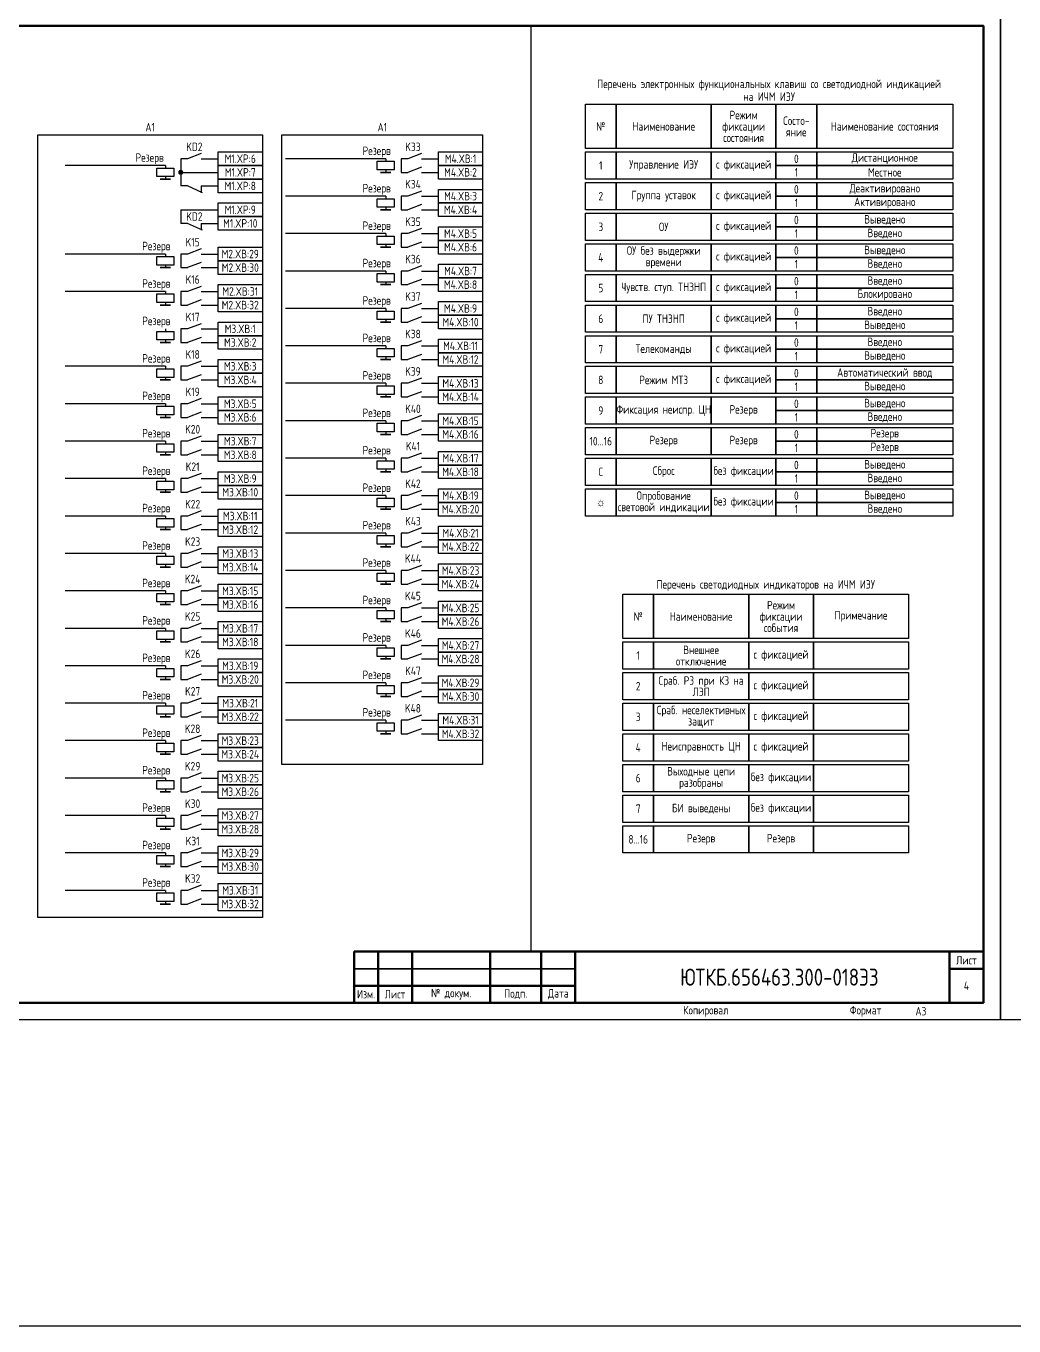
# Model space of a CAD drawing. Header units: millimetres. Extents: x -1036 to 2871, y -90 to 586.
# Drawn here: x 1393.5 to 1684, y -90 to 292 of the extents above; entities that cross this region are included whole.
import ezdxf

# ---------------------------------------------------------------- set-up
doc = ezdxf.new("R2010")
doc.units = ezdxf.units.MM
doc.styles.add('Gost type A_2.5', font='GOST_0.TTF', dxfattribs={"height": 2.5})
doc.styles.add('Gost_type_A', font='GOST_0.TTF')

# ---------------------------------------------------------------- blocks, each defined once
blk = doc.blocks.new('Формат_А3')
blk.add_lwpolyline([(-420, 297), (0, 297), (0, 0), (-420, 0)], close=True)
at = {"lineweight": 50}
blk.add_lwpolyline([(-400, 292), (-5, 292), (-5, 5), (-400, 5)], close=True, dxfattribs=at)
blk = doc.blocks.new('Штамп малый нижний')
at = {"lineweight": 50}
for points in [[(-185, 15), (-178, 15), (-178, 5), (-185, 5)], [(-178, 15), (-168, 15), (-168, 5), (-178, 5)], [(-168, 15), (-145, 15), (-145, 5), (-168, 5)], [(-145, 15), (-130, 15), (-130, 5), (-145, 5)], [(-130, 15), (-120, 15), (-120, 5), (-130, 5)], [(-120, 15), (-10, 15), (-10, 0), (-120, 0)], [(-10, 15), (0, 15), (0, 10), (-10, 10)], [(-10, 10), (0, 10), (0, 0), (-10, 0)], [(-185, 5), (-178, 5), (-178, 0), (-185, 0)], [(-178, 5), (-168, 5), (-168, 0), (-178, 0)], [(-168, 5), (-145, 5), (-145, 0), (-168, 0)], [(-145, 5), (-130, 5), (-130, 0), (-145, 0)], [(-130, 5), (-120, 5), (-120, 0), (-130, 0)]]:
    blk.add_lwpolyline(points, close=True, dxfattribs=at)
for points in [[(-185, 15), (-178, 15), (-178, 10), (-185, 10)], [(-178, 15), (-168, 15), (-168, 10), (-178, 10)], [(-168, 15), (-145, 15), (-145, 10), (-168, 10)], [(-145, 15), (-130, 15), (-130, 10), (-145, 10)], [(-130, 15), (-120, 15), (-120, 10), (-130, 10)], [(-185, 10), (-178, 10), (-178, 5), (-185, 5)], [(-178, 10), (-168, 10), (-168, 5), (-178, 5)], [(-168, 10), (-145, 10), (-145, 5), (-168, 5)], [(-145, 10), (-130, 10), (-130, 5), (-145, 5)], [(-130, 10), (-120, 10), (-120, 5), (-130, 5)]]:
    blk.add_lwpolyline(points, close=True)
at = {"char_height": 2.5, "style": 'Gost_type_A'}
for s, insert, width, attachment_point in [('Лист', (-5, 12.5), 10, 5), ('№ докум.', (-156.5, 2.5), 23, 5), ('Подп.', (-137.5, 2.5), 15, 5), ('Дата', (-125, 2.5), 10, 5), ('Изм.', (-181.5, 2.5), 7, 5), ('Лист', (-173, 2.5), 10, 5), ('Копировал', (-75, -2.53), 13.1202, 6), ('Формат', (-30, -2.53), 13.1202, 6)]:
    blk.add_mtext(s, dxfattribs=dict(at, insert=insert, width=width, attachment_point=attachment_point))
blk = doc.blocks.new('POINT')
at = {"const_width": 0.75}
blk.add_lwpolyline([(-0.375, 0, 1), (0.375, 0, 1)], format="xyb", close=True, dxfattribs=at)

msp = doc.modelspace()

# ---------------------------------------------------------------- linework, layer by layer
for p, q in [((1542, 20), (1542, 292)), ((1499.27, 253), (1469.77, 253)), ((1499.27, 253), (1499.27, 252.25)), ((1434.5, 251), (1405, 251)), ((1434.5, 251), (1434.5, 250.25)), ((1499.27, 249.75), (1499.27, 249)), ((1434.5, 247.75), (1434.5, 247)), ((1445, 245), (1445, 243)), ((1499.27, 242), (1469.77, 242)), ((1499.27, 242), (1499.27, 241.25)), ((1439, 238), (1439, 234)), ((1499.27, 238.75), (1499.27, 238)), ((1445, 234), (1445, 232)), ((1499.27, 231), (1469.77, 231)), ((1499.27, 231), (1499.27, 230.25)), ((1499.27, 227.75), (1499.27, 227)), ((1434.5, 225), (1405, 225)), ((1434.5, 225), (1434.5, 224.25)), ((1434.5, 221.75), (1434.5, 221)), ((1499.27, 220), (1469.77, 220)), ((1499.27, 220), (1499.27, 219.25)), ((1434.5, 214), (1405, 214)), ((1434.5, 214), (1434.5, 213.25)), ((1499.27, 216.75), (1499.27, 216)), ((1434.5, 210.75), (1434.5, 210)), ((1499.27, 209), (1469.77, 209)), ((1499.27, 209), (1499.27, 208.25)), ((1434.5, 203), (1434.5, 202.25)), ((1499.27, 205.75), (1499.27, 205)), ((1434.5, 199.75), (1434.5, 199)), ((1499.27, 198), (1469.77, 198)), ((1499.27, 198), (1499.27, 197.25)), ((1434.5, 192), (1405, 192)), ((1434.5, 192), (1434.5, 191.25)), ((1499.27, 194.75), (1499.27, 194)), ((1434.5, 188.75), (1434.5, 188)), ((1499.27, 187), (1469.77, 187)), ((1499.27, 187), (1499.27, 186.25)), ((1499.27, 183.75), (1499.27, 183)), ((1434.5, 181), (1405, 181)), ((1434.5, 181), (1434.5, 180.25)), ((1434.5, 177.75), (1434.5, 177)), ((1499.27, 176), (1469.77, 176)), ((1499.27, 176), (1499.27, 175.25)), ((1499.27, 172.75), (1499.27, 172)), ((1434.5, 170), (1405, 170)), ((1434.5, 170), (1434.5, 169.25)), ((1434.5, 166.75), (1434.5, 166)), ((1499.27, 165), (1469.77, 165)), ((1499.27, 165), (1499.27, 164.25)), ((1499.27, 161.75), (1499.27, 161)), ((1434.5, 159), (1405, 159)), ((1434.5, 159), (1434.5, 158.25)), ((1434.5, 155.75), (1434.5, 155)), ((1499.27, 154), (1469.77, 154)), ((1499.27, 154), (1499.27, 153.25)), ((1499.27, 150.75), (1499.27, 150)), ((1434.5, 148), (1405, 148)), ((1434.5, 148), (1434.5, 147.25)), ((1434.5, 144.75), (1434.5, 144)), ((1499.27, 143), (1469.77, 143)), ((1499.27, 143), (1499.27, 142.25)), ((1499.27, 139.75), (1499.27, 139)), ((1434.5, 137), (1405, 137)), ((1434.5, 137), (1434.5, 136.25)), ((1434.5, 133.75), (1434.5, 133)), ((1499.27, 132), (1469.77, 132)), ((1499.27, 132), (1499.27, 131.25)), ((1499.27, 128.75), (1499.27, 128)), ((1434.5, 126), (1405, 126)), ((1434.5, 126), (1434.5, 125.25)), ((1434.5, 122.75), (1434.5, 122)), ((1499.27, 121), (1469.77, 121)), ((1499.27, 121), (1499.27, 120.25)), ((1434.5, 115), (1405, 115)), ((1434.5, 115), (1434.5, 114.25)), ((1499.27, 117.75), (1499.27, 117)), ((1434.5, 111.75), (1434.5, 111)), ((1499.27, 110), (1469.77, 110)), ((1499.27, 110), (1499.27, 109.25)), ((1434.5, 104), (1405, 104)), ((1434.5, 104), (1434.5, 103.25)), ((1499.27, 106.75), (1499.27, 106)), ((1434.5, 100.75), (1434.5, 100)), ((1499.27, 99), (1469.77, 99)), ((1499.27, 99), (1499.27, 98.25)), ((1499.27, 95.75), (1499.27, 95)), ((1434.5, 93), (1405, 93)), ((1434.5, 93), (1434.5, 92.25)), ((1434.5, 89.75), (1434.5, 89)), ((1499.27, 88), (1469.77, 88)), ((1499.27, 88), (1499.27, 87.25)), ((1499.27, 84.75), (1499.27, 84)), ((1434.5, 82), (1405, 82)), ((1434.5, 82), (1434.5, 81.25)), ((1434.5, 78.75), (1434.5, 78)), ((1434.5, 71), (1405, 71)), ((1434.5, 71), (1434.5, 70.25)), ((1434.5, 67.75), (1434.5, 67)), ((1434.5, 60), (1405, 60)), ((1434.5, 60), (1434.5, 59.25)), ((1434.5, 56.75), (1434.5, 56)), ((1434.5, 49), (1405, 49)), ((1434.5, 49), (1434.5, 48.25)), ((1434.5, 45.75), (1434.5, 45)), ((1434.5, 38), (1405, 38)), ((1434.5, 38), (1434.5, 37.25)), ((1434.5, 34.75), (1434.5, 34))]:
    msp.add_line(p, q)
at = {"ltscale": 1.08}
for p, q in [((1441, 253), (1439, 253)), ((1439, 253), (1439, 245)), ((1445, 253), (1450, 253)), ((1505.77, 253), (1503.77, 253)), ((1503.77, 253), (1503.77, 249)), ((1509.77, 253), (1514.77, 253)), ((1439, 249), (1450, 249)), ((1503.77, 249), (1505.77, 249)), ((1509.77, 249), (1514.77, 249)), ((1441, 245), (1439, 245)), ((1445, 245), (1450, 245)), ((1505.77, 242), (1503.77, 242)), ((1503.77, 242), (1503.77, 238)), ((1509.77, 242), (1514.77, 242)), ((1439, 238), (1450, 238)), ((1503.77, 238), (1505.77, 238)), ((1509.77, 238), (1514.77, 238)), ((1441, 234), (1439, 234)), ((1445, 234), (1450, 234)), ((1505.77, 231), (1503.77, 231)), ((1503.77, 231), (1503.77, 227)), ((1509.77, 231), (1514.77, 231)), ((1503.77, 227), (1505.77, 227)), ((1509.77, 227), (1514.77, 227)), ((1441, 225), (1439, 225)), ((1439, 225), (1439, 221)), ((1445, 225), (1450, 225)), ((1439, 221), (1441, 221)), ((1445, 221), (1450, 221)), ((1505.77, 220), (1503.77, 220)), ((1503.77, 220), (1503.77, 216)), ((1509.77, 220), (1514.77, 220)), ((1441, 214), (1439, 214)), ((1439, 214), (1439, 210)), ((1445, 214), (1450, 214)), ((1503.77, 216), (1505.77, 216)), ((1509.77, 216), (1514.77, 216)), ((1439, 210), (1441, 210)), ((1445, 210), (1450, 210)), ((1505.77, 209), (1503.77, 209)), ((1503.77, 209), (1503.77, 205)), ((1509.77, 209), (1514.77, 209)), ((1441, 203), (1439, 203)), ((1439, 203), (1439, 199)), ((1445, 203), (1450, 203)), ((1503.77, 205), (1505.77, 205)), ((1509.77, 205), (1514.77, 205)), ((1439, 199), (1441, 199)), ((1445, 199), (1450, 199)), ((1505.77, 198), (1503.77, 198)), ((1503.77, 198), (1503.77, 194)), ((1509.77, 198), (1514.77, 198)), ((1441, 192), (1439, 192)), ((1439, 192), (1439, 188)), ((1445, 192), (1450, 192)), ((1503.77, 194), (1505.77, 194)), ((1509.77, 194), (1514.77, 194)), ((1439, 188), (1441, 188)), ((1445, 188), (1450, 188)), ((1505.77, 187), (1503.77, 187)), ((1503.77, 187), (1503.77, 183)), ((1509.77, 187), (1514.77, 187)), ((1441, 181), (1439, 181)), ((1439, 181), (1439, 177)), ((1445, 181), (1450, 181)), ((1503.77, 183), (1505.77, 183)), ((1509.77, 183), (1514.77, 183)), ((1439, 177), (1441, 177)), ((1445, 177), (1450, 177)), ((1505.77, 176), (1503.77, 176)), ((1503.77, 176), (1503.77, 172)), ((1509.77, 176), (1514.77, 176)), ((1503.77, 172), (1505.77, 172)), ((1509.77, 172), (1514.77, 172)), ((1441, 170), (1439, 170)), ((1439, 170), (1439, 166)), ((1445, 170), (1450, 170)), ((1439, 166), (1441, 166)), ((1445, 166), (1450, 166)), ((1505.77, 165), (1503.77, 165)), ((1503.77, 165), (1503.77, 161)), ((1509.77, 165), (1514.77, 165)), ((1503.77, 161), (1505.77, 161)), ((1509.77, 161), (1514.77, 161)), ((1441, 159), (1439, 159)), ((1439, 159), (1439, 155)), ((1445, 159), (1450, 159)), ((1439, 155), (1441, 155)), ((1445, 155), (1450, 155)), ((1505.77, 154), (1503.77, 154)), ((1503.77, 154), (1503.77, 150)), ((1509.77, 154), (1514.77, 154)), ((1503.77, 150), (1505.77, 150)), ((1509.77, 150), (1514.77, 150)), ((1441, 148), (1439, 148)), ((1439, 148), (1439, 144)), ((1445, 148), (1450, 148)), ((1439, 144), (1441, 144)), ((1445, 144), (1450, 144)), ((1505.77, 143), (1503.77, 143)), ((1503.77, 143), (1503.77, 139)), ((1509.77, 143), (1514.77, 143)), ((1503.77, 139), (1505.77, 139)), ((1509.77, 139), (1514.77, 139)), ((1441, 137), (1439, 137)), ((1439, 137), (1439, 133)), ((1445, 137), (1450, 137)), ((1439, 133), (1441, 133)), ((1445, 133), (1450, 133)), ((1505.77, 132), (1503.77, 132)), ((1503.77, 132), (1503.77, 128)), ((1509.77, 132), (1514.77, 132)), ((1503.77, 128), (1505.77, 128)), ((1509.77, 128), (1514.77, 128)), ((1441, 126), (1439, 126)), ((1439, 126), (1439, 122)), ((1445, 126), (1450, 126)), ((1439, 122), (1441, 122)), ((1445, 122), (1450, 122)), ((1505.77, 121), (1503.77, 121)), ((1503.77, 121), (1503.77, 117)), ((1509.77, 121), (1514.77, 121)), ((1441, 115), (1439, 115)), ((1439, 115), (1439, 111)), ((1445, 115), (1450, 115)), ((1503.77, 117), (1505.77, 117)), ((1509.77, 117), (1514.77, 117)), ((1439, 111), (1441, 111)), ((1445, 111), (1450, 111)), ((1505.77, 110), (1503.77, 110)), ((1503.77, 110), (1503.77, 106)), ((1509.77, 110), (1514.77, 110)), ((1441, 104), (1439, 104)), ((1439, 104), (1439, 100)), ((1445, 104), (1450, 104)), ((1503.77, 106), (1505.77, 106)), ((1509.77, 106), (1514.77, 106)), ((1439, 100), (1441, 100)), ((1445, 100), (1450, 100)), ((1505.77, 99), (1503.77, 99)), ((1503.77, 99), (1503.77, 95)), ((1509.77, 99), (1514.77, 99)), ((1441, 93), (1439, 93)), ((1439, 93), (1439, 89)), ((1445, 93), (1450, 93)), ((1503.77, 95), (1505.77, 95)), ((1509.77, 95), (1514.77, 95)), ((1439, 89), (1441, 89)), ((1445, 89), (1450, 89)), ((1505.77, 88), (1503.77, 88)), ((1503.77, 88), (1503.77, 84)), ((1509.77, 88), (1514.77, 88)), ((1441, 82), (1439, 82)), ((1439, 82), (1439, 78)), ((1445, 82), (1450, 82)), ((1503.77, 84), (1505.77, 84)), ((1509.77, 84), (1514.77, 84)), ((1439, 78), (1441, 78)), ((1445, 78), (1450, 78)), ((1441, 71), (1439, 71)), ((1439, 71), (1439, 67)), ((1445, 71), (1450, 71)), ((1439, 67), (1441, 67)), ((1445, 67), (1450, 67)), ((1441, 60), (1439, 60)), ((1439, 60), (1439, 56)), ((1445, 60), (1450, 60)), ((1439, 56), (1441, 56)), ((1445, 56), (1450, 56)), ((1441, 49), (1439, 49)), ((1439, 49), (1439, 45)), ((1445, 49), (1450, 49)), ((1439, 45), (1441, 45)), ((1445, 45), (1450, 45)), ((1441, 38), (1439, 38)), ((1439, 38), (1439, 34)), ((1445, 38), (1450, 38)), ((1439, 34), (1441, 34)), ((1445, 34), (1450, 34))]:
    msp.add_line(p, q, dxfattribs=at)
at = {"ltscale": 4.32}
for p, q in [((1445, 254.5), (1441, 253)), ((1509.77, 254.5), (1505.77, 253)), ((1509.77, 250.5), (1505.77, 249)), ((1445.39, 243), (1441, 245)), ((1509.77, 243.5), (1505.77, 242)), ((1509.77, 239.5), (1505.77, 238)), ((1445.39, 232), (1441, 234)), ((1509.77, 232.5), (1505.77, 231)), ((1445, 226.5), (1441, 225)), ((1509.77, 228.5), (1505.77, 227)), ((1445, 222.5), (1441, 221)), ((1509.77, 221.5), (1505.77, 220)), ((1445, 215.5), (1441, 214)), ((1509.77, 217.5), (1505.77, 216)), ((1445, 211.5), (1441, 210)), ((1509.77, 210.5), (1505.77, 209)), ((1509.77, 206.5), (1505.77, 205)), ((1445, 204.5), (1441, 203)), ((1445, 200.5), (1441, 199)), ((1509.77, 199.5), (1505.77, 198)), ((1509.77, 195.5), (1505.77, 194)), ((1445, 193.5), (1441, 192)), ((1445, 189.5), (1441, 188)), ((1509.77, 188.5), (1505.77, 187)), ((1509.77, 184.5), (1505.77, 183)), ((1445, 182.5), (1441, 181)), ((1445, 178.5), (1441, 177)), ((1509.77, 177.5), (1505.77, 176)), ((1509.77, 173.5), (1505.77, 172)), ((1445, 171.5), (1441, 170)), ((1445, 167.5), (1441, 166)), ((1509.77, 166.5), (1505.77, 165)), ((1445, 160.5), (1441, 159)), ((1509.77, 162.5), (1505.77, 161)), ((1445, 156.5), (1441, 155)), ((1509.77, 155.5), (1505.77, 154)), ((1445, 149.5), (1441, 148)), ((1509.77, 151.5), (1505.77, 150)), ((1445, 145.5), (1441, 144)), ((1509.77, 144.5), (1505.77, 143)), ((1445, 138.5), (1441, 137)), ((1509.77, 140.5), (1505.77, 139)), ((1445, 134.5), (1441, 133)), ((1509.77, 133.5), (1505.77, 132)), ((1445, 127.5), (1441, 126)), ((1509.77, 129.5), (1505.77, 128)), ((1445, 123.5), (1441, 122)), ((1509.77, 122.5), (1505.77, 121)), ((1509.77, 118.5), (1505.77, 117)), ((1445, 116.5), (1441, 115)), ((1445, 112.5), (1441, 111)), ((1509.77, 111.5), (1505.77, 110)), ((1509.77, 107.5), (1505.77, 106)), ((1445, 105.5), (1441, 104)), ((1445, 101.5), (1441, 100)), ((1509.77, 100.5), (1505.77, 99)), ((1509.77, 96.5), (1505.77, 95)), ((1445, 94.5), (1441, 93)), ((1445, 90.5), (1441, 89)), ((1509.77, 89.5), (1505.77, 88)), ((1509.77, 85.5), (1505.77, 84)), ((1445, 83.5), (1441, 82)), ((1445, 79.5), (1441, 78)), ((1445, 72.5), (1441, 71)), ((1445, 68.5), (1441, 67)), ((1445, 61.5), (1441, 60)), ((1445, 57.5), (1441, 56)), ((1445, 50.5), (1441, 49)), ((1445, 46.5), (1441, 45)), ((1445, 39.5), (1441, 38)), ((1445, 35.5), (1441, 34))]:
    msp.add_line(p, q, dxfattribs=at)
for points in [[(-1036, 586), (2871, 586), (2871, -90), (-1036, -90)], [(1977, 420), (1977, 0), (1680, 0), (1680, 420)], [(1558, 269), (1567, 269), (1567, 256), (1558, 256)], [(1567, 269), (1595, 269), (1595, 256), (1567, 256)], [(1595, 269), (1614, 269), (1614, 256), (1595, 256)], [(1614, 269), (1626, 269), (1626, 256), (1614, 256)], [(1626, 269), (1666, 269), (1666, 256), (1626, 256)], [(1397, 260), (1463, 260), (1463, 30), (1397, 30)], [(1468.77, 260), (1527.77, 260), (1527.77, 75), (1468.77, 75)], [(1450, 255), (1463, 255), (1463, 251), (1450, 251)], [(1501.77, 252.25), (1501.77, 249.75), (1496.77, 249.75), (1496.77, 252.25)], [(1514.77, 255), (1527.77, 255), (1527.77, 251), (1514.77, 251)], [(1558, 255), (1567, 255), (1567, 247), (1558, 247)], [(1567, 255), (1595, 255), (1595, 247), (1567, 247)], [(1595, 255), (1614, 255), (1614, 247), (1595, 247)], [(1614, 255), (1626, 255), (1626, 251), (1614, 251)], [(1626, 255), (1666, 255), (1666, 251), (1626, 251)], [(1437, 250.25), (1437, 247.75), (1432, 247.75), (1432, 250.25)], [(1450, 251), (1463, 251), (1463, 247), (1450, 247)], [(1500.77, 249), (1497.77, 249)], [(1514.77, 251), (1527.77, 251), (1527.77, 247), (1514.77, 247)], [(1614, 251), (1626, 251), (1626, 247), (1614, 247)], [(1626, 251), (1666, 251), (1666, 247), (1626, 247)], [(1436, 247), (1433, 247)], [(1450, 247), (1463, 247), (1463, 243), (1450, 243)], [(1558, 246), (1567, 246), (1567, 238), (1558, 238)], [(1567, 246), (1595, 246), (1595, 238), (1567, 238)], [(1595, 246), (1614, 246), (1614, 238), (1595, 238)], [(1614, 246), (1626, 246), (1626, 242), (1614, 242)], [(1626, 246), (1666, 246), (1666, 242), (1626, 242)], [(1501.77, 241.25), (1501.77, 238.75), (1496.77, 238.75), (1496.77, 241.25)], [(1514.77, 244), (1527.77, 244), (1527.77, 240), (1514.77, 240)], [(1614, 242), (1626, 242), (1626, 238), (1614, 238)], [(1626, 242), (1666, 242), (1666, 238), (1626, 238)], [(1450, 240), (1463, 240), (1463, 236), (1450, 236)], [(1500.77, 238), (1497.77, 238)], [(1514.77, 240), (1527.77, 240), (1527.77, 236), (1514.77, 236)], [(1558, 237), (1567, 237), (1567, 229), (1558, 229)], [(1567, 237), (1595, 237), (1595, 229), (1567, 229)], [(1595, 237), (1614, 237), (1614, 229), (1595, 229)], [(1614, 237), (1626, 237), (1626, 233), (1614, 233)], [(1626, 237), (1666, 237), (1666, 233), (1626, 233)], [(1450, 236), (1463, 236), (1463, 232), (1450, 232)], [(1501.77, 230.25), (1501.77, 227.75), (1496.77, 227.75), (1496.77, 230.25)], [(1514.77, 233), (1527.77, 233), (1527.77, 229), (1514.77, 229)], [(1614, 233), (1626, 233), (1626, 229), (1614, 229)], [(1626, 233), (1666, 233), (1666, 229), (1626, 229)], [(1450, 227), (1463, 227), (1463, 223), (1450, 223)], [(1500.77, 227), (1497.77, 227)], [(1514.77, 229), (1527.77, 229), (1527.77, 225), (1514.77, 225)], [(1558, 228), (1567, 228), (1567, 220), (1558, 220)], [(1567, 228), (1595, 228), (1595, 220), (1567, 220)], [(1595, 228), (1614, 228), (1614, 220), (1595, 220)], [(1614, 228), (1626, 228), (1626, 224), (1614, 224)], [(1626, 228), (1666, 228), (1666, 224), (1626, 224)], [(1437, 224.25), (1437, 221.75), (1432, 221.75), (1432, 224.25)], [(1450, 223), (1463, 223), (1463, 219), (1450, 219)], [(1514.77, 222), (1527.77, 222), (1527.77, 218), (1514.77, 218)], [(1614, 224), (1626, 224), (1626, 220), (1614, 220)], [(1626, 224), (1666, 224), (1666, 220), (1626, 220)], [(1436, 221), (1433, 221)], [(1501.77, 219.25), (1501.77, 216.75), (1496.77, 216.75), (1496.77, 219.25)], [(1514.77, 218), (1527.77, 218), (1527.77, 214), (1514.77, 214)], [(1558, 219), (1567, 219), (1567, 211), (1558, 211)], [(1567, 219), (1595, 219), (1595, 211), (1567, 211)], [(1595, 219), (1614, 219), (1614, 211), (1595, 211)], [(1614, 219), (1626, 219), (1626, 215), (1614, 215)], [(1626, 219), (1666, 219), (1666, 215), (1626, 215)], [(1450, 216), (1463, 216), (1463, 212), (1450, 212)], [(1500.77, 216), (1497.77, 216)], [(1614, 215), (1626, 215), (1626, 211), (1614, 211)], [(1626, 215), (1666, 215), (1666, 211), (1626, 211)], [(1437, 213.25), (1437, 210.75), (1432, 210.75), (1432, 213.25)], [(1450, 212), (1463, 212), (1463, 208), (1450, 208)], [(1514.77, 211), (1527.77, 211), (1527.77, 207), (1514.77, 207)], [(1436, 210), (1433, 210)], [(1501.77, 208.25), (1501.77, 205.75), (1496.77, 205.75), (1496.77, 208.25)], [(1514.77, 207), (1527.77, 207), (1527.77, 203), (1514.77, 203)], [(1558, 210), (1567, 210), (1567, 202), (1558, 202)], [(1567, 210), (1595, 210), (1595, 202), (1567, 202)], [(1595, 210), (1614, 210), (1614, 202), (1595, 202)], [(1614, 210), (1626, 210), (1626, 206), (1614, 206)], [(1626, 210), (1666, 210), (1666, 206), (1626, 206)], [(1450, 205), (1463, 205), (1463, 201), (1450, 201)], [(1450, 205), (1463, 205), (1463, 201), (1450, 201)], [(1500.77, 205), (1497.77, 205)], [(1614, 206), (1626, 206), (1626, 202), (1614, 202)], [(1626, 206), (1666, 206), (1666, 202), (1626, 202)], [(1437, 202.25), (1437, 199.75), (1432, 199.75), (1432, 202.25)], [(1436, 199), (1433, 199)], [(1450, 201), (1463, 201), (1463, 197), (1450, 197)], [(1514.77, 200), (1527.77, 200), (1527.77, 196), (1514.77, 196)], [(1558, 201), (1567, 201), (1567, 193), (1558, 193)], [(1567, 201), (1595, 201), (1595, 193), (1567, 193)], [(1595, 201), (1614, 201), (1614, 193), (1595, 193)], [(1614, 201), (1626, 201), (1626, 197), (1614, 197)], [(1626, 201), (1666, 201), (1666, 197), (1626, 197)], [(1501.77, 197.25), (1501.77, 194.75), (1496.77, 194.75), (1496.77, 197.25)], [(1514.77, 196), (1527.77, 196), (1527.77, 192), (1514.77, 192)], [(1614, 197), (1626, 197), (1626, 193), (1614, 193)], [(1626, 197), (1666, 197), (1666, 193), (1626, 193)], [(1437, 191.25), (1437, 188.75), (1432, 188.75), (1432, 191.25)], [(1450, 194), (1463, 194), (1463, 190), (1450, 190)], [(1500.77, 194), (1497.77, 194)], [(1558, 192), (1567, 192), (1567, 184), (1558, 184)], [(1567, 192), (1595, 192), (1595, 184), (1567, 184)], [(1595, 192), (1614, 192), (1614, 184), (1595, 184)], [(1614, 192), (1626, 192), (1626, 188), (1614, 188)], [(1626, 192), (1666, 192), (1666, 188), (1626, 188)], [(1436, 188), (1433, 188)], [(1450, 190), (1463, 190), (1463, 186), (1450, 186)], [(1514.77, 189), (1527.77, 189), (1527.77, 185), (1514.77, 185)], [(1614, 188), (1626, 188), (1626, 184), (1614, 184)], [(1626, 188), (1666, 188), (1666, 184), (1626, 184)], [(1501.77, 186.25), (1501.77, 183.75), (1496.77, 183.75), (1496.77, 186.25)], [(1514.77, 185), (1527.77, 185), (1527.77, 181), (1514.77, 181)], [(1437, 180.25), (1437, 177.75), (1432, 177.75), (1432, 180.25)], [(1450, 183), (1463, 183), (1463, 179), (1450, 179)], [(1500.77, 183), (1497.77, 183)], [(1558, 183), (1567, 183), (1567, 175), (1558, 175)], [(1567, 183), (1595, 183), (1595, 175), (1567, 175)], [(1595, 183), (1614, 183), (1614, 175), (1595, 175)], [(1614, 183), (1626, 183), (1626, 179), (1614, 179)], [(1626, 183), (1666, 183), (1666, 179), (1626, 179)], [(1436, 177), (1433, 177)], [(1450, 179), (1463, 179), (1463, 175), (1450, 175)], [(1514.77, 178), (1527.77, 178), (1527.77, 174), (1514.77, 174)], [(1614, 179), (1626, 179), (1626, 175), (1614, 175)], [(1626, 179), (1666, 179), (1666, 175), (1626, 175)], [(1450, 172), (1463, 172), (1463, 168), (1450, 168)], [(1501.77, 175.25), (1501.77, 172.75), (1496.77, 172.75), (1496.77, 175.25)], [(1500.77, 172), (1497.77, 172)], [(1514.77, 174), (1527.77, 174), (1527.77, 170), (1514.77, 170)], [(1558, 174), (1567, 174), (1567, 166), (1558, 166)], [(1567, 174), (1595, 174), (1595, 166), (1567, 166)], [(1595, 174), (1614, 174), (1614, 166), (1595, 166)], [(1614, 174), (1626, 174), (1626, 170), (1614, 170)], [(1626, 174), (1666, 174), (1666, 170), (1626, 170)], [(1437, 169.25), (1437, 166.75), (1432, 166.75), (1432, 169.25)], [(1614, 170), (1626, 170), (1626, 166), (1614, 166)], [(1626, 170), (1666, 170), (1666, 166), (1626, 166)], [(1436, 166), (1433, 166)], [(1450, 168), (1463, 168), (1463, 164), (1450, 164)], [(1514.77, 167), (1527.77, 167), (1527.77, 163), (1514.77, 163)], [(1558, 165), (1567, 165), (1567, 157), (1558, 157)], [(1567, 165), (1595, 165), (1595, 157), (1567, 157)], [(1595, 165), (1614, 165), (1614, 157), (1595, 157)], [(1614, 165), (1626, 165), (1626, 161), (1614, 161)], [(1626, 165), (1666, 165), (1666, 161), (1626, 161)], [(1450, 161), (1463, 161), (1463, 157), (1450, 157)], [(1501.77, 164.25), (1501.77, 161.75), (1496.77, 161.75), (1496.77, 164.25)], [(1500.77, 161), (1497.77, 161)], [(1514.77, 163), (1527.77, 163), (1527.77, 159), (1514.77, 159)], [(1614, 161), (1626, 161), (1626, 157), (1614, 157)], [(1626, 161), (1666, 161), (1666, 157), (1626, 157)], [(1437, 158.25), (1437, 155.75), (1432, 155.75), (1432, 158.25)], [(1450, 157), (1463, 157), (1463, 153), (1450, 153)], [(1436, 155), (1433, 155)], [(1501.77, 153.25), (1501.77, 150.75), (1496.77, 150.75), (1496.77, 153.25)], [(1514.77, 156), (1527.77, 156), (1527.77, 152), (1514.77, 152)], [(1558, 156), (1567, 156), (1567, 148), (1558, 148)], [(1567, 156), (1595, 156), (1595, 148), (1567, 148)], [(1595, 156), (1614, 156), (1614, 148), (1595, 148)], [(1614, 156), (1626, 156), (1626, 152), (1614, 152)], [(1626, 156), (1666, 156), (1666, 152), (1626, 152)], [(1450, 150), (1463, 150), (1463, 146), (1450, 146)], [(1500.77, 150), (1497.77, 150)], [(1514.77, 152), (1527.77, 152), (1527.77, 148), (1514.77, 148)], [(1614, 152), (1626, 152), (1626, 148), (1614, 148)], [(1626, 152), (1666, 152), (1666, 148), (1626, 148)], [(1437, 147.25), (1437, 144.75), (1432, 144.75), (1432, 147.25)], [(1450, 146), (1463, 146), (1463, 142), (1450, 142)], [(1436, 144), (1433, 144)], [(1501.77, 142.25), (1501.77, 139.75), (1496.77, 139.75), (1496.77, 142.25)], [(1514.77, 145), (1527.77, 145), (1527.77, 141), (1514.77, 141)], [(1450, 139), (1463, 139), (1463, 135), (1450, 135)], [(1500.77, 139), (1497.77, 139)], [(1514.77, 141), (1527.77, 141), (1527.77, 137), (1514.77, 137)], [(1437, 136.25), (1437, 133.75), (1432, 133.75), (1432, 136.25)], [(1450, 135), (1463, 135), (1463, 131), (1450, 131)], [(1514.77, 134), (1527.77, 134), (1527.77, 130), (1514.77, 130)], [(1436, 133), (1433, 133)], [(1501.77, 131.25), (1501.77, 128.75), (1496.77, 128.75), (1496.77, 131.25)], [(1514.77, 130), (1527.77, 130), (1527.77, 126), (1514.77, 126)], [(1450, 128), (1463, 128), (1463, 124), (1450, 124)], [(1500.77, 128), (1497.77, 128)], [(1437, 125.25), (1437, 122.75), (1432, 122.75), (1432, 125.25)], [(1450, 124), (1463, 124), (1463, 120), (1450, 120)], [(1514.77, 123), (1527.77, 123), (1527.77, 119), (1514.77, 119)], [(1569, 125), (1578, 125), (1578, 112), (1569, 112)], [(1578, 125), (1606, 125), (1606, 112), (1578, 112)], [(1606, 125), (1625, 125), (1625, 112), (1606, 112)], [(1625, 125), (1653, 125), (1653, 112), (1625, 112)], [(1436, 122), (1433, 122)], [(1501.77, 120.25), (1501.77, 117.75), (1496.77, 117.75), (1496.77, 120.25)], [(1514.77, 119), (1527.77, 119), (1527.77, 115), (1514.77, 115)], [(1450, 117), (1463, 117), (1463, 113), (1450, 113)], [(1500.77, 117), (1497.77, 117)], [(1437, 114.25), (1437, 111.75), (1432, 111.75), (1432, 114.25)], [(1436, 111), (1433, 111)], [(1450, 113), (1463, 113), (1463, 109), (1450, 109)], [(1514.77, 112), (1527.77, 112), (1527.77, 108), (1514.77, 108)], [(1569, 111), (1578, 111), (1578, 103), (1569, 103)], [(1578, 111), (1606, 111), (1606, 103), (1578, 103)], [(1606, 111), (1625, 111), (1625, 103), (1606, 103)], [(1625, 111), (1653, 111), (1653, 103), (1625, 103)], [(1501.77, 109.25), (1501.77, 106.75), (1496.77, 106.75), (1496.77, 109.25)], [(1514.77, 108), (1527.77, 108), (1527.77, 104), (1514.77, 104)], [(1437, 103.25), (1437, 100.75), (1432, 100.75), (1432, 103.25)], [(1450, 106), (1463, 106), (1463, 102), (1450, 102)], [(1500.77, 106), (1497.77, 106)], [(1436, 100), (1433, 100)], [(1450, 102), (1463, 102), (1463, 98), (1450, 98)], [(1514.77, 101), (1527.77, 101), (1527.77, 97), (1514.77, 97)], [(1569, 102), (1578, 102), (1578, 94), (1569, 94)], [(1578, 102), (1606, 102), (1606, 94), (1578, 94)], [(1606, 102), (1625, 102), (1625, 94), (1606, 94)], [(1625, 102), (1653, 102), (1653, 94), (1625, 94)], [(1501.77, 98.25), (1501.77, 95.75), (1496.77, 95.75), (1496.77, 98.25)], [(1514.77, 97), (1527.77, 97), (1527.77, 93), (1514.77, 93)], [(1437, 92.25), (1437, 89.75), (1432, 89.75), (1432, 92.25)], [(1450, 95), (1463, 95), (1463, 91), (1450, 91)], [(1500.77, 95), (1497.77, 95)], [(1569, 93), (1578, 93), (1578, 85), (1569, 85)], [(1578, 93), (1606, 93), (1606, 85), (1578, 85)], [(1606, 93), (1625, 93), (1625, 85), (1606, 85)], [(1625, 93), (1653, 93), (1653, 85), (1625, 85)], [(1436, 89), (1433, 89)], [(1450, 91), (1463, 91), (1463, 87), (1450, 87)], [(1514.77, 90), (1527.77, 90), (1527.77, 86), (1514.77, 86)], [(1501.77, 87.25), (1501.77, 84.75), (1496.77, 84.75), (1496.77, 87.25)], [(1514.77, 86), (1527.77, 86), (1527.77, 82), (1514.77, 82)], [(1437, 81.25), (1437, 78.75), (1432, 78.75), (1432, 81.25)], [(1450, 84), (1463, 84), (1463, 80), (1450, 80)], [(1500.77, 84), (1497.77, 84)], [(1569, 84), (1578, 84), (1578, 76), (1569, 76)], [(1578, 84), (1606, 84), (1606, 76), (1578, 76)], [(1606, 84), (1625, 84), (1625, 76), (1606, 76)], [(1625, 84), (1653, 84), (1653, 76), (1625, 76)], [(1436, 78), (1433, 78)], [(1450, 80), (1463, 80), (1463, 76), (1450, 76)], [(1450, 73), (1463, 73), (1463, 69), (1450, 69)], [(1569, 75), (1578, 75), (1578, 67), (1569, 67)], [(1578, 75), (1606, 75), (1606, 67), (1578, 67)], [(1606, 75), (1625, 75), (1625, 67), (1606, 67)], [(1625, 75), (1653, 75), (1653, 67), (1625, 67)], [(1437, 70.25), (1437, 67.75), (1432, 67.75), (1432, 70.25)], [(1450, 69), (1463, 69), (1463, 65), (1450, 65)], [(1436, 67), (1433, 67)], [(1569, 66), (1578, 66), (1578, 58), (1569, 58)], [(1578, 66), (1606, 66), (1606, 58), (1578, 58)], [(1606, 66), (1625, 66), (1625, 58), (1606, 58)], [(1625, 66), (1653, 66), (1653, 58), (1625, 58)], [(1450, 62), (1463, 62), (1463, 58), (1450, 58)], [(1437, 59.25), (1437, 56.75), (1432, 56.75), (1432, 59.25)], [(1450, 58), (1463, 58), (1463, 54), (1450, 54)], [(1436, 56), (1433, 56)], [(1569, 57), (1578, 57), (1578, 49), (1569, 49)], [(1578, 57), (1606, 57), (1606, 49), (1578, 49)], [(1606, 57), (1625, 57), (1625, 49), (1606, 49)], [(1625, 57), (1653, 57), (1653, 49), (1625, 49)], [(1450, 51), (1463, 51), (1463, 47), (1450, 47)], [(1437, 48.25), (1437, 45.75), (1432, 45.75), (1432, 48.25)], [(1450, 47), (1463, 47), (1463, 43), (1450, 43)], [(1436, 45), (1433, 45)], [(1450, 40), (1463, 40), (1463, 36), (1450, 36)], [(1437, 37.25), (1437, 34.75), (1432, 34.75), (1432, 37.25)], [(1450, 36), (1463, 36), (1463, 32), (1450, 32)], [(1436, 34), (1433, 34)]]:
    msp.add_lwpolyline(points, close=True)

# ---------------------------------------------------------------- block references
at = {"color": 1}
msp.add_blockref('Формат_А3', (1680, 0), dxfattribs=at)
for name, p in [('POINT', (1439, 249)), ('Штамп малый нижний', (1675, 5))]:
    msp.add_blockref(name, p)

# ---------------------------------------------------------------- texts
at = {"char_height": 2.5}
for s, insert, width, attachment_point, line_spacing_factor, style in [('Перечень электронных функциональных клавиш со светодиодной индикацией\\Pна ИЧМ ИЭУ', (1612, 270), 108, 8, 0.9, 'Gost_type_A'), ('№ ', (1562.5, 262.5), 9, 5, 0.8, 'Gost_type_A'), ('Наименование ', (1581, 262.5), 28, 5, 0.8, 'Gost_type_A'), ('Режим\\Pфиксации состояния', (1604.5, 262.5), 19, 5, 0.8, 'Gost_type_A'), ('Состо- яние', (1620, 262.5), 12, 5, 0.8, 'Gost_type_A'), ('Наименование состояния ', (1646, 262.5), 40, 5, 0.8, 'Gost_type_A'), ('A1', (1430, 261), 66, 8, 0.9, 'Gost_type_A'), ('A1', (1498.27, 261), 59, 8, 0.9, 'Gost_type_A'), ('Резерв', (1434, 253), 37, 6, 0.8, 'Gost_type_A'), ('1', (1562.5, 251), 9, 5, 0.8, 'Gost_type_A'), ('Управление ИЭУ', (1581, 251), 28, 5, 0.8, 'Gost_type_A'), ('с фиксацией', (1604.5, 251), 19, 5, 0.8, 'Gost_type_A'), ('0', (1620, 253), 12, 5, 0.8, 'Gost_type_A'), ('Дистанционное', (1646, 253), 40, 5, 0.8, 'Gost_type_A'), ('1', (1620, 249), 12, 5, 0.8, 'Gost_type_A'), ('Местное', (1646, 249), 40, 5, 0.8, 'Gost_type_A'), ('0', (1620, 244), 12, 5, 0.8, 'Gost_type_A'), ('Деактивировано', (1646, 244), 40, 5, 0.8, 'Gost_type_A'), ('2', (1562.5, 242), 9, 5, 0.8, 'Gost_type_A'), ('Группа уставок', (1581, 242), 28, 5, 0.8, 'Gost_type_A'), ('с фиксацией', (1604.5, 242), 19, 5, 0.8, 'Gost_type_A'), ('1', (1620, 240), 12, 5, 0.8, 'Gost_type_A'), ('Активировано', (1646, 240), 40, 5, 0.8, 'Gost_type_A'), ('3', (1562.5, 233), 9, 5, 0.8, 'Gost_type_A'), ('ОУ', (1581, 233), 28, 5, 0.8, 'Gost_type_A'), ('с фиксацией', (1604.5, 233), 19, 5, 0.8, 'Gost_type_A'), ('0', (1620, 235), 12, 5, 0.8, 'Gost_type_A'), ('Выведено', (1646, 235), 40, 5, 0.8, 'Gost_type_A'), ('1', (1620, 231), 12, 5, 0.8, 'Gost_type_A'), ('Введено', (1646, 231), 40, 5, 0.8, 'Gost_type_A'), ('ОУ без выдержки времени ', (1581, 224), 28, 5, 0.8, 'Gost type A_2.5'), ('с фиксацией', (1604.5, 224), 19, 5, 0.8, 'Gost_type_A'), ('0', (1620, 226), 12, 5, 0.8, 'Gost_type_A'), ('Выведено', (1646, 226), 40, 5, 0.8, 'Gost_type_A'), ('4', (1562.5, 224), 9, 5, 0.8, 'Gost_type_A'), ('1', (1620, 222), 12, 5, 0.8, 'Gost_type_A'), ('Введено', (1646, 222), 40, 5, 0.8, 'Gost_type_A'), ('0', (1620, 217), 12, 5, 0.8, 'Gost_type_A'), ('Введено', (1646, 217), 40, 5, 0.8, 'Gost_type_A'), ('5', (1562.5, 215), 9, 5, 0.8, 'Gost_type_A'), ('{\\C256;Чувств. ступ. ТНЗНП }', (1581, 215), 28, 5, 0.8, 'Gost type A_2.5'), ('с фиксацией', (1604.5, 215), 19, 5, 0.8, 'Gost_type_A'), ('1', (1620, 213), 12, 5, 0.8, 'Gost_type_A'), ('Блокировано ', (1646, 213), 40, 5, 0.8, 'Gost_type_A'), ('6', (1562.5, 206), 9, 5, 0.8, 'Gost_type_A'), ('ПУ ТНЗНП ', (1581, 206), 28, 5, 0.8, 'Gost_type_A'), ('с фиксацией', (1604.5, 206), 19, 5, 0.8, 'Gost_type_A'), ('0', (1620, 208), 12, 5, 0.8, 'Gost_type_A'), ('Введено', (1646, 208), 40, 5, 0.8, 'Gost_type_A'), ('1', (1620, 204), 12, 5, 0.8, 'Gost_type_A'), ('Выведено', (1646, 204), 40, 5, 0.8, 'Gost_type_A'), ('0', (1620, 199), 12, 5, 0.8, 'Gost_type_A'), ('Введено', (1646, 199), 40, 5, 0.8, 'Gost_type_A'), ('7', (1562.5, 197), 9, 5, 0.8, 'Gost_type_A'), ('Телекоманды', (1581, 197), 28, 5, 0.8, 'Gost_type_A'), ('с фиксацией', (1604.5, 197), 19, 5, 0.8, 'Gost_type_A'), ('1', (1620, 195), 12, 5, 0.8, 'Gost_type_A'), ('Выведено', (1646, 195), 40, 5, 0.8, 'Gost_type_A'), ('0', (1620, 190), 12, 5, 0.8, 'Gost_type_A'), ('Автоматический ввод ', (1646, 190), 40, 5, 0.8, 'Gost_type_A'), ('8', (1562.5, 188), 9, 5, 0.8, 'Gost_type_A'), ('Режим МТЗ ', (1581, 188), 28, 5, 0.8, 'Gost_type_A'), ('с фиксацией', (1604.5, 188), 19, 5, 0.8, 'Gost_type_A'), ('1', (1620, 186), 12, 5, 0.8, 'Gost_type_A'), ('Выведено ', (1646, 186), 40, 5, 0.8, 'Gost_type_A'), ('9', (1562.5, 179), 9, 5, 0.8, 'Gost_type_A'), ('Фиксация неиспр. ЦН ', (1581, 179), 28, 5, 0.8, 'Gost_type_A'), ('Резерв', (1604.5, 179), 19, 5, 0.8, 'Gost_type_A'), ('0', (1620, 181), 12, 5, 0.8, 'Gost_type_A'), ('Выведено', (1646, 181), 40, 5, 0.8, 'Gost_type_A'), ('1', (1620, 177), 12, 5, 0.8, 'Gost_type_A'), ('Введено', (1646, 177), 40, 5, 0.8, 'Gost_type_A'), ('0', (1620, 172), 12, 5, 0.8, 'Gost_type_A'), ('Резерв', (1646, 172), 40, 5, 0.8, 'Gost_type_A'), ('10...16', (1562.5, 170), 9, 5, 0.8, 'Gost_type_A'), ('Резерв', (1581, 170), 28, 5, 0.8, 'Gost_type_A'), ('Резерв', (1604.5, 170), 19, 5, 0.8, 'Gost_type_A'), ('1', (1620, 168), 12, 5, 0.8, 'Gost_type_A'), ('Резерв', (1646, 168), 40, 5, 0.8, 'Gost_type_A'), ('Выведено', (1646, 163), 40, 5, 0.8, 'Gost_type_A'), ('C', (1562.5, 161), 9, 5, 0.8, 'Gost_type_A'), ('Сброс', (1581, 161), 28, 5, 0.8, 'Gost_type_A'), ('без фиксации', (1604.5, 161), 19, 5, 0.8, 'Gost_type_A'), ('0', (1620, 163), 12, 5, 0.8, 'Gost_type_A'), ('Введено', (1646, 159), 40, 5, 0.8, 'Gost_type_A'), ('1', (1620, 159), 12, 5, 0.8, 'Gost_type_A'), ('Опробование световой индикации', (1581, 152), 28, 5, 0.8, 'Gost_type_A'), ('без фиксации', (1604.5, 152), 19, 5, 0.8, 'Gost_type_A'), ('0', (1620, 154), 12, 5, 0.8, 'Gost_type_A'), ('Выведено', (1646, 154), 40, 5, 0.8, 'Gost_type_A'), ('☼', (1562.5, 152), 9, 5, 0.8, 'Gost_type_A'), ('1', (1620, 150), 12, 5, 0.8, 'Gost_type_A'), ('Введено', (1646, 150), 40, 5, 0.8, 'Gost_type_A'), ('Перечень светодиодных индикаторов на ИЧМ ИЭУ', (1611, 126), 84, 8, 0.9, 'Gost_type_A'), ('Режим\\Pфиксации события', (1615.5, 118.5), 19, 5, 0.8, 'Gost_type_A'), ('№ ', (1573.5, 118.5), 9, 5, 0.8, 'Gost_type_A'), ('Наименование ', (1592, 118.5), 28, 5, 0.8, 'Gost_type_A'), ('Примечание', (1639, 118.5), 28, 5, 0.8, 'Gost_type_A'), ('1', (1573.5, 107), 9, 5, 0.8, 'Gost_type_A'), ('Внешнее\\Pотключение ', (1592, 107), 28, 5, 0.8, 'Gost_type_A'), ('с фиксацией', (1615.5, 107), 19, 5, 0.8, 'Gost_type_A'), ('Сраб. РЗ при КЗ на ЛЭП ', (1592, 98), 28, 5, 0.8, 'Gost_type_A'), ('с фиксацией', (1615.5, 98), 19, 5, 0.8, 'Gost_type_A'), ('2', (1573.5, 98), 9, 5, 0.8, 'Gost_type_A'), ('Сраб. неселективных защит ', (1592, 89), 28, 5, 0.8, 'Gost_type_A'), ('3', (1573.5, 89), 9, 5, 0.8, 'Gost_type_A'), ('с фиксацией', (1615.5, 89), 19, 5, 0.8, 'Gost_type_A'), ('4', (1573.5, 80), 9, 5, 0.8, 'Gost_type_A'), ('Неисправность ЦН ', (1592, 80), 28, 5, 0.8, 'Gost_type_A'), ('с фиксацией', (1615.5, 80), 19, 5, 0.8, 'Gost_type_A'), ('Выходные цепи разобраны ', (1592, 71), 28, 5, 0.8, 'Gost_type_A'), ('без фиксации', (1615.5, 71), 19, 5, 0.8, 'Gost_type_A'), ('6', (1573.5, 71), 9, 5, 0.8, 'Gost_type_A'), ('7', (1573.5, 62), 9, 5, 0.8, 'Gost_type_A'), ('БИ выведены ', (1592, 62), 28, 5, 0.8, 'Gost_type_A'), ('без фиксации', (1615.5, 62), 19, 5, 0.8, 'Gost_type_A'), ('8...16', (1573.5, 53), 9, 5, 0.8, 'Gost_type_A'), ('Резерв', (1592, 53), 28, 5, 0.8, 'Gost_type_A'), ('Резерв', (1615.5, 53), 19, 5, 0.8, 'Gost_type_A')]:
    msp.add_mtext(s, dxfattribs=dict(at, insert=insert, width=width, attachment_point=attachment_point, line_spacing_factor=line_spacing_factor, style=style))
at = {"style": 'Gost_type_A'}
for s, insert, char_height, width, attachment_point in [('KD2', (1443, 256.5), 2.5, 8, 5), ('Резерв', (1500.77, 255), 2.5, 31.0015, 6), ('K33', (1507.27, 256.5), 2.5, 5, 5), ('M1.XP:6', (1456.5, 253), 2.5, 13, 5), ('M4.XВ:1', (1521.27, 253), 2.5, 13, 5), ('M1.XP:7', (1456.5, 249), 2.5, 13, 5), ('M4.XВ:2', (1521.27, 249), 2.5, 13, 5), ('M1.XP:8', (1456.5, 245), 2.5, 13, 5), ('Резерв', (1500.77, 244), 2.5, 31.0015, 6), ('K34', (1507.27, 245.5), 2.5, 5, 5), ('M4.XВ:3', (1521.27, 242), 2.5, 13, 5), ('KD2', (1443, 236), 2.5, 8, 5), ('M1.XP:9', (1456.5, 238), 2.5, 13, 5), ('M4.XВ:4', (1521.27, 238), 2.5, 13, 5), ('M1.XP:10', (1456.5, 234), 2.5, 13, 5), ('Резерв', (1500.77, 233), 2.5, 31.0015, 6), ('K35', (1507.27, 234.5), 2.5, 5, 5), ('K15', (1442.5, 228.5), 2.5, 5, 5), ('M4.XВ:5', (1521.27, 231), 2.5, 13, 5), ('Резерв', (1436, 227), 2.5, 31.0015, 6), ('M2.XВ:29', (1456.5, 225), 2.5, 13, 5), ('M4.XВ:6', (1521.27, 227), 2.5, 13, 5), ('M2.XВ:30', (1456.5, 221), 2.5, 13, 5), ('Резерв', (1500.77, 222), 2.5, 31.0015, 6), ('K36', (1507.27, 223.5), 2.5, 5, 5), ('K16', (1442.5, 217.5), 2.5, 5, 5), ('M4.XВ:7', (1521.27, 220), 2.5, 13, 5), ('Резерв', (1436, 216), 2.5, 31.0015, 6), ('M2.XВ:31', (1456.5, 214), 2.5, 13, 5), ('M4.XВ:8', (1521.27, 216), 2.5, 13, 5), ('M2.XВ:32', (1456.5, 210), 2.5, 13, 5), ('Резерв', (1500.77, 211), 2.5, 31.0015, 6), ('K37', (1507.27, 212.5), 2.5, 5, 5), ('M4.XВ:9', (1521.27, 209), 2.5, 13, 5), ('Резерв', (1436, 205), 2.5, 31.0015, 6), ('K17', (1442.5, 206.5), 2.5, 5, 5), ('M3.XВ:1', (1456.5, 203), 2.5, 13, 5), ('K38', (1507.27, 201.5), 2.5, 5, 5), ('M4.XВ:10', (1521.27, 205), 2.5, 13, 5), ('M3.XВ:2', (1456.5, 199), 2.5, 13, 5), ('Резерв', (1500.77, 200), 2.5, 31.0015, 6), ('M4.XВ:11', (1521.27, 198), 2.5, 13, 5), ('Резерв', (1436, 194), 2.5, 31.0015, 6), ('K18', (1442.5, 195.5), 2.5, 5, 5), ('M4.XВ:12', (1521.27, 194), 2.5, 13, 5), ('M3.XВ:3', (1456.5, 192), 2.5, 13, 5), ('K39', (1507.27, 190.5), 2.5, 5, 5), ('M3.XВ:4', (1456.5, 188), 2.5, 13, 5), ('Резерв', (1500.77, 189), 2.5, 31.0015, 6), ('M4.XВ:13', (1521.27, 187), 2.5, 13, 5), ('Резерв', (1436, 183), 2.5, 31.0015, 6), ('K19', (1442.5, 184.5), 2.5, 5, 5), ('M4.XВ:14', (1521.27, 183), 2.5, 13, 5), ('M3.XВ:5', (1456.5, 181), 2.5, 13, 5), ('Резерв', (1500.77, 178), 2.5, 31.0015, 6), ('K40', (1507.27, 179.5), 2.5, 5, 5), ('M3.XВ:6', (1456.5, 177), 2.5, 13, 5), ('M4.XВ:15', (1521.27, 176), 2.5, 13, 5), ('Резерв', (1436, 172), 2.5, 31.0015, 6), ('K20', (1442.5, 173.5), 2.5, 5, 5), ('M4.XВ:16', (1521.27, 172), 2.5, 13, 5), ('M3.XВ:7', (1456.5, 170), 2.5, 13, 5), ('Резерв', (1500.77, 167), 2.5, 31.0015, 6), ('K41', (1507.27, 168.5), 2.5, 5, 5), ('M3.XВ:8', (1456.5, 166), 2.5, 13, 5), ('M4.XВ:17', (1521.27, 165), 2.5, 13, 5), ('Резерв', (1436, 161), 2.5, 31.0015, 6), ('K21', (1442.5, 162.5), 2.5, 5, 5), ('M4.XВ:18', (1521.27, 161), 2.5, 13, 5), ('M3.XВ:9', (1456.5, 159), 2.5, 13, 5), ('Резерв', (1500.77, 156), 2.5, 31.0015, 6), ('K42', (1507.27, 157.5), 2.5, 5, 5), ('M3.XВ:10', (1456.5, 155), 2.5, 13, 5), ('M4.XВ:19', (1521.27, 154), 2.5, 13, 5), ('Резерв', (1436, 150), 2.5, 31.0015, 6), ('K22', (1442.5, 151.5), 2.5, 5, 5), ('M3.XВ:11', (1456.5, 148), 2.5, 13, 5), ('M4.XВ:20', (1521.27, 150), 2.5, 13, 5), ('M3.XВ:12', (1456.5, 144), 2.5, 13, 5), ('Резерв', (1500.77, 145), 2.5, 31.0015, 6), ('K43', (1507.27, 146.5), 2.5, 5, 5), ('K23', (1442.5, 140.5), 2.5, 5, 5), ('M4.XВ:21', (1521.27, 143), 2.5, 13, 5), ('Резерв', (1436, 139), 2.5, 31.0015, 6), ('M3.XВ:13', (1456.5, 137), 2.5, 13, 5), ('M4.XВ:22', (1521.27, 139), 2.5, 13, 5), ('M3.XВ:14', (1456.5, 133), 2.5, 13, 5), ('Резерв', (1500.77, 134), 2.5, 31.0015, 6), ('K44', (1507.27, 135.5), 2.5, 5, 5), ('K24', (1442.5, 129.5), 2.5, 5, 5), ('M4.XВ:23', (1521.27, 132), 2.5, 13, 5), ('Резерв', (1436, 128), 2.5, 31.0015, 6), ('M3.XВ:15', (1456.5, 126), 2.5, 13, 5), ('M4.XВ:24', (1521.27, 128), 2.5, 13, 5), ('M3.XВ:16', (1456.5, 122), 2.5, 13, 5), ('Резерв', (1500.77, 123), 2.5, 31.0015, 6), ('K45', (1507.27, 124.5), 2.5, 5, 5), ('M4.XВ:25', (1521.27, 121), 2.5, 13, 5), ('Резерв', (1436, 117), 2.5, 31.0015, 6), ('K25', (1442.5, 118.5), 2.5, 5, 5), ('M3.XВ:17', (1456.5, 115), 2.5, 13, 5), ('K46', (1507.27, 113.5), 2.5, 5, 5), ('M4.XВ:26', (1521.27, 117), 2.5, 13, 5), ('M3.XВ:18', (1456.5, 111), 2.5, 13, 5), ('Резерв', (1500.77, 112), 2.5, 31.0015, 6), ('M4.XВ:27', (1521.27, 110), 2.5, 13, 5), ('Резерв', (1436, 106), 2.5, 31.0015, 6), ('K26', (1442.5, 107.5), 2.5, 5, 5), ('M4.XВ:28', (1521.27, 106), 2.5, 13, 5), ('M3.XВ:19', (1456.5, 104), 2.5, 13, 5), ('K47', (1507.27, 102.5), 2.5, 5, 5), ('M3.XВ:20', (1456.5, 100), 2.5, 13, 5), ('Резерв', (1500.77, 101), 2.5, 31.0015, 6), ('M4.XВ:29', (1521.27, 99), 2.5, 13, 5), ('Резерв', (1436, 95), 2.5, 31.0015, 6), ('K27', (1442.5, 96.5), 2.5, 5, 5), ('M4.XВ:30', (1521.27, 95), 2.5, 13, 5), ('M3.XВ:21', (1456.5, 93), 2.5, 13, 5), ('K48', (1507.27, 91.5), 2.5, 5, 5), ('M3.XВ:22', (1456.5, 89), 2.5, 13, 5), ('Резерв', (1500.77, 90), 2.5, 31.0015, 6), ('M4.XВ:31', (1521.27, 88), 2.5, 13, 5), ('Резерв', (1436, 84), 2.5, 31.0015, 6), ('K28', (1442.5, 85.5), 2.5, 5, 5), ('M4.XВ:32', (1521.27, 84), 2.5, 13, 5), ('M3.XВ:23', (1456.5, 82), 2.5, 13, 5), ('M3.XВ:24', (1456.5, 78), 2.5, 13, 5), ('Резерв', (1436, 73), 2.5, 31.0015, 6), ('K29', (1442.5, 74.5), 2.5, 5, 5), ('M3.XВ:25', (1456.5, 71), 2.5, 13, 5), ('M3.XВ:26', (1456.5, 67), 2.5, 13, 5), ('Резерв', (1436, 62), 2.5, 31.0015, 6), ('K30', (1442.5, 63.5), 2.5, 5, 5), ('M3.XВ:27', (1456.5, 60), 2.5, 13, 5), ('K31', (1442.5, 52.5), 2.5, 5, 5), ('M3.XВ:28', (1456.5, 56), 2.5, 13, 5), ('Резерв', (1436, 51), 2.5, 31.0015, 6), ('M3.XВ:29', (1456.5, 49), 2.5, 13, 5), ('M3.XВ:30', (1456.5, 45), 2.5, 13, 5), ('K32', (1442.5, 41.5), 2.5, 5, 5), ('Резерв', (1436, 40), 2.5, 31.0015, 6), ('M3.XВ:31', (1456.5, 38), 2.5, 13, 5), ('M3.XВ:32', (1456.5, 34), 2.5, 13, 5), ('ЮТКБ.656463.300-018Э3', (1615, 12.5), 5, 120, 5), ('4', (1670, 10), 2.5, 10, 5), ('A3', (1655, 2.5), 2.5, 20, 4)]:
    msp.add_mtext(s, dxfattribs=dict(at, insert=insert, char_height=char_height, width=width, attachment_point=attachment_point))

doc.saveas('drawing.dxf')
